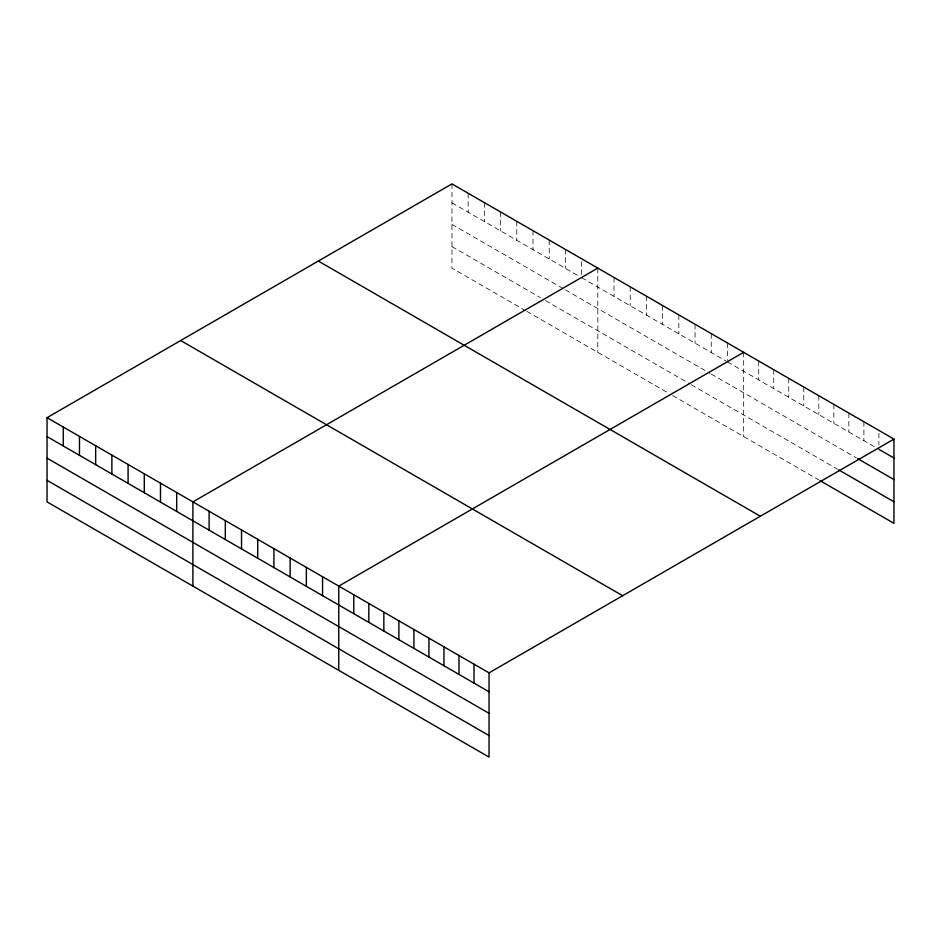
<?xml version="1.0" encoding="UTF-8"?>
<svg xmlns="http://www.w3.org/2000/svg" width="941" height="941" viewBox="0 0 941 941"><rect width="100%" height="100%" fill="white"/><g stroke="black" fill="none" stroke-linecap="round" stroke-linejoin="round"><path stroke-width="0.71" stroke-dasharray="4.71 3.53" d="M451.962 183.907L451.962 268.138L525.513 310.601M451.962 202.833L579.115 276.242M581.609 277.677L726.217 361.168M727.464 361.885L875.165 447.163M451.962 224.381L562.906 288.44M565.4 289.875L710.008 373.365M711.255 374.083L856.381 457.867M451.962 246.589L540.475 297.685M545.462 300.567L690.071 384.057M691.317 384.775L837.596 469.23M526.76 311.318L667.628 392.656M672.615 395.538L818.811 479.934M878.918 433.319L878.918 444.964M863.897 421.733L863.897 440.659M848.864 413.064L848.864 431.978M833.844 404.383L833.844 423.309M818.811 395.714L818.811 414.628M803.779 387.033L803.779 405.947M788.758 378.353L788.758 397.278M773.725 369.684L773.725 388.598M758.705 361.003L758.705 379.917M743.672 352.322L743.672 436.553M727.464 342.971L727.464 360.438M711.255 333.62L711.255 352.534M695.058 324.257L695.058 343.171M678.849 314.906L678.849 333.82M662.64 305.543L662.64 324.469M646.432 296.192L646.432 315.106M630.223 286.829L630.223 305.754M614.026 277.477L614.026 296.391M597.817 268.114L597.817 352.346M581.609 261.669L581.609 274.772M565.4 249.4L565.4 268.326M549.203 240.049L549.203 258.963M532.994 230.686L532.994 249.612M516.785 221.335L516.785 240.249M500.577 211.972L500.577 230.898M484.368 202.621L484.368 221.535M468.171 193.27L468.171 212.184"/><path stroke-width="1.41" d="M47.05 417.675L489.038 672.862L489.038 757.093L47.05 501.906L47.05 417.675L451.962 183.907L893.95 439.094L893.95 523.325L820.058 480.663M597.817 268.114L192.905 501.894L192.905 586.125M743.672 352.322L338.76 586.102L338.76 670.333M489.038 672.862L893.95 439.094M878.918 449.327L893.95 458.008M857.627 458.596L893.95 479.557M838.843 469.959L893.95 501.765M318.34 261.057L760.328 516.233M180.672 340.536L622.66 595.712M47.05 436.6L489.038 691.776M47.05 458.149L489.038 713.337M47.05 480.357L489.038 735.544M474.017 664.181L474.017 683.107M458.985 655.512L458.985 674.426M443.952 646.832L443.952 665.758M428.931 638.151L428.931 657.077M413.899 629.482L413.899 648.396M398.878 620.801L398.878 639.727M383.846 612.132L383.846 631.046M368.825 603.452L368.825 622.366M353.792 594.771L353.792 613.697M322.563 576.739L322.563 595.665M306.354 567.388L306.354 586.302M290.146 558.025L290.146 576.951M273.937 548.674L273.937 567.588M257.728 539.311L257.728 558.236M241.531 529.959L241.531 548.874M225.322 520.608L225.322 539.522M209.114 511.245L209.114 530.171M176.696 492.531L176.696 511.457M160.499 483.18L160.499 502.094M144.291 473.817L144.291 492.743M128.082 464.466L128.082 483.38M111.873 455.103L111.873 474.029M95.664 445.752L95.664 464.666M79.467 436.389L79.467 455.315M63.259 427.038L63.259 445.952"/></g></svg>
